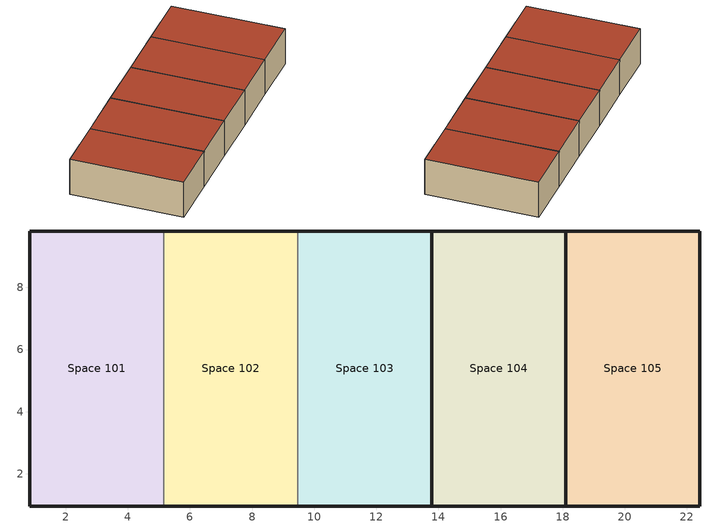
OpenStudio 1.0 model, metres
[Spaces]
Space 101
 floor ground: 5.16,9.82 5.16,0.96 0.85,0.96 0.85,9.82 z0
 wall outside: 5.16,9.82 0.85,9.82 0.85,0.96 5.16,0.96 z0:3.05
 wall to Space 102: 5.16,0.96 5.16,9.82 z0:3.05
 roof outside: 5.16,0.96 5.16,9.82 0.85,9.82 0.85,0.96 z3.05
Space 102
 floor ground: 9.47,9.82 9.47,0.96 5.16,0.96 5.16,9.82 z0
 wall outside: 5.16,0.96 9.47,0.96 / 9.47,9.82 5.16,9.82 z0:3.05
 wall to Space 103: 9.47,0.96 9.47,9.82 z0:3.05
 roof outside: 9.47,0.96 9.47,9.82 5.16,9.82 5.16,0.96 z3.05
Space 103
 floor ground: 13.79,9.82 13.79,0.96 9.47,0.96 9.47,9.82 z0
 wall outside: 9.47,0.96 13.79,0.96 / 13.79,9.82 9.47,9.82 z0:3.05
 wall to Space 105: 13.79,0.96 13.79,9.82 z0:3.05
 roof outside: 13.79,0.96 13.79,9.82 9.47,9.82 9.47,0.96 z3.05
Space 104
 floor ground: 18.1,9.82 18.1,0.96 13.79,0.96 13.79,9.82 z0
 wall outside: 13.79,0.96 18.1,0.96 18.1,9.82 13.79,9.82 13.79,0.96 z0:3.05
 roof outside: 18.1,0.96 18.1,9.82 13.79,9.82 13.79,0.96 z3.05
Space 105
 floor ground: 22.41,9.82 22.41,0.96 18.1,0.96 18.1,9.82 z0
 wall outside: 18.1,0.96 22.41,0.96 22.41,9.82 18.1,9.82 z0:3.05
 roof outside: 22.41,0.96 22.41,9.82 18.1,9.82 18.1,0.96 z3.05
[Building]
Large Hotel: North Axis=-0; Space Type=ASHRAE_189.1-2009_ClimateZone 4-8_LargeHotel_GuestRoom; Default Construction Set=ASHRAE_189.1-2009_ClimateZone 5 (l_htl) alt-res_ConstSet
[Site]
Site 1: Latitude {deg}=39.74; Longitude {deg}=-105.18; Time Zone {hr}=-7; Elevation {m}=1829
[Construction]
000_ExtSlabCarpet_4in_ClimateZone 1-8: MAT-CC05 4 HW CONCRETE, CP02 CARPET PAD
000_Exterior Door: 000_F08 Metal surface, 000_I01 25mm insulation board
000_Exterior Window: 000_Clear 3mm, 000_Air 13mm, 000_Clear 3mm
000_Interior Ceiling: 000_M11 100mm lightweight concrete, 000_F05 Ceiling air space resistance, 000_F16 Acoustic tile
000_Interior Door; 000_Interior Partition: 000_G05 25mm wood
000_Interior Floor: 000_F16 Acoustic tile, 000_F05 Ceiling air space resistance, 000_M11 100mm lightweight concrete
000_Interior Wall: 000_G01a 19mm gypsum board, 000_F04 Wall air space resistance, 000_G01a 19mm gypsum board
000_Interior Window: 000_Clear 3mm
ASHRAE_189.1-2009_ExtRoof_IEAD_ClimateZone 2-5: Roof Membrane, Roof Insulation [21], Metal Decking
ASHRAE_189.1-2009_ExtWall_Mass_ClimateZone_alt-res 5: 1IN Stucco, 8IN Concrete HW, Wall Insulation [42], 1/2IN Gypsum
ASHRAE_189.1-2009_ExtWindow_ClimateZone_alt-res 4-5: Theoretical Glass [216]
[DefaultConstructionSet]
ASHRAE_189.1-2009_ClimateZone 5 (l_htl) alt-res_ConstSet: Default Exterior Surface Constructions=ASHRAE_189.1-2009_ClimateZone 5 (l_htl) alt-res_Exterior_DefSurfCons; Default Interior Surface Constructions=000_Interior_DefSurfCons; Default Ground Contact Surface Constructions=000_Ground_DefSurfCons; Default Exterior SubSurface Constructions=ASHRAE_189.1-2009_ClimateZone 5 (l_htl) alt-res_Exterior_DefSubCons; Default Interior SubSurface Constructions=000_Interior_DefSubCons; Interior Partition Construction=000_Interior Partition
[DefaultSubSurfaceConstructions] Glass Door Construction=000_Exterior Window; Skylight Construction=000_Exterior Window; Tubular Daylight Dome Construction=000_Interior Window; Tubular Daylight Diffuser Construction=000_Interior Window
Name | Fixed Window Construction | Operable Window Construction | Door Construction
000_Interior_DefSubCons | 000_Interior Window | 000_Interior Window | 000_Interior Door
ASHRAE_189.1-2009_ClimateZone 5 (l_htl) alt-res_Exterior_DefSubCons | ASHRAE_189.1-2009_ExtWindow_ClimateZone_alt-res 4-5 | ASHRAE_189.1-2009_ExtWindow_ClimateZone_alt-res 4-5 | 000_Exterior Door
[DefaultSurfaceConstructions]
Name | Floor Construction | Wall Construction | Roof Ceiling Construction
000_Ground_DefSurfCons | 000_ExtSlabCarpet_4in_ClimateZone 1-8 | 000_ExtSlabCarpet_4in_ClimateZone 1-8 | 000_ExtSlabCarpet_4in_ClimateZone 1-8
000_Interior_DefSurfCons | 000_Interior Floor | 000_Interior Wall | 000_Interior Ceiling
ASHRAE_189.1-2009_ClimateZone 5 (l_htl) alt-res_Exterior_DefSurfCons | 000_ExtSlabCarpet_4in_ClimateZone 1-8 | ASHRAE_189.1-2009_ExtWall_Mass_ClimateZone_alt-res 5 | ASHRAE_189.1-2009_ExtRoof_IEAD_ClimateZone 2-5
[Material]
Name | Roughness | Thickness | Conductivity | Density | Specific Heat | Thermal Absorptance | Solar Absorptance | Visible Absorptance
000_F08 Metal surface | Smooth | 0.0008 | 45.28 | 7824 | 500
000_F16 Acoustic tile | MediumSmooth | 0.0191 | 0.06 | 368 | 590
000_G01a 19mm gypsum board | MediumSmooth | 0.019 | 0.16 | 800 | 1090
000_G05 25mm wood | MediumSmooth | 0.0254 | 0.15 | 608 | 1630
000_I01 25mm insulation board | MediumRough | 0.0254 | 0.03 | 43 | 1210
000_M11 100mm lightweight concrete | MediumRough | 0.1016 | 0.53 | 1280 | 840
1/2IN Gypsum | Smooth | 0.0127 | 0.16 | 784.9 | 830 | 0.9 | 0.92 | 0.92
1IN Stucco | Smooth | 0.0253 | 0.6918 | 1858 | 837 | 0.9 | 0.92 | 0.92
8IN Concrete HW | MediumRough | 0.2033 | 1.7296 | 2243 | 837 | 0.9 | 0.65 | 0.65
MAT-CC05 4 HW CONCRETE | Rough | 0.1016 | 1.311 | 2240 | 836.8 | 0.9 | 0.7 | 0.7
Metal Decking | MediumSmooth | 0.0015 | 45.006 | 7680 | 418.4 | 0.9 | 0.7 | 0.3
Roof Insulation [21] | MediumRough | 0.2105 | 0.049 | 265 | 836.8 | 0.9 | 0.7 | 0.7
Roof Membrane | VeryRough | 0.0095 | 0.16 | 1121.29 | 1460 | 0.9 | 0.7 | 0.7
Wall Insulation [42] | MediumRough | 0.0914 | 0.0432 | 91 | 837 | 0.9 | 0.5 | 0.5
[Material:AirGap]
Name | Thermal Resistance
000_F04 Wall air space resistance | 0.15
000_F05 Ceiling air space resistance | 0.18
[Material:NoMass]
CP02 CARPET PAD: Roughness=VeryRough; Thermal Resistance=0.2165; Thermal Absorptance=0.9; Solar Absorptance=0.7; Visible Absorptance=0.8
[WindowMaterial:Gas]
000_Air 13mm: Gas Type=Air; Thickness=0.0127
[WindowMaterial:Glazing] Optical Data Type=SpectralAverage; Thickness=0.003; Infrared Transmittance at Normal Incidence=0
Name | Solar Transmittance at Normal Incidence | Front Side Solar Reflectance at Normal Incidence | Back Side Solar Reflectance at Normal Incidence | Visible Transmittance at Normal Incidence | Front Side Visible Reflectance at Normal Incidence | Back Side Visible Reflectance at Normal Incidence | Front Side Infrared Hemispherical Emissivity | Back Side Infrared Hemispherical Emissivity | Conductivity | Dirt Correction Factor for Solar and Visible Transmittance | Solar Diffusing
000_Clear 3mm | 0.837 | 0.075 | 0.075 | 0.898 | 0.081 | 0.081 | 0.84 | 0.84 | 0.9
Theoretical Glass [216] | 0.3801 | 0.5699 | 0.5699 | 0.5079 | 0.4421 | 0.4421 | 0.9 | 0.9 | 0.0133 | 1 | No
[DefaultScheduleSet]
LargeHotel_GuestRoom_Schedules: Number of People Schedule=LargeHotel_GuestRoom_Occ; People Activity Level Schedule=LargeHotel_Activity; Lighting Schedule=LargeHotel_Bldg_Light; Electric Equipment Schedule=LargeHotel_GuestRoom_Equip; Infiltration Schedule=LargeHotel_Infil_Quarter_On
[DesignSpecification:OutdoorAir]
LargeHotel_GuestRoom_Outdoor_Air: Outdoor Air Method=Sum; Outdoor Air Flow per Person=0; Outdoor Air Flow per Floor Area=0; Outdoor Air Flow Rate=0; Outdoor Air Flow Air Changes per Hour=0
[ElectricEquipment]
ASHRAE_189.1-2009_ClimateZone 4-8_LargeHotel_GuestRoom_ElecInst: Electric Equipment Definition=ASHRAE_189.1-2009_ClimateZone 4-8_LargeHotel_GuestRoom_ElecDef; Space or SpaceType=ASHRAE_189.1-2009_ClimateZone 4-8_LargeHotel_GuestRoom
[ElectricEquipment:Definition]
ASHRAE_189.1-2009_ClimateZone 4-8_LargeHotel_GuestRoom_ElecDef: Design Level Calculation Method=Watts/Area; Design Level=0; Watts per Space Floor Area=7.31946
[Lights]
ASHRAE_189.1-2009_ClimateZone 4-8_LargeHotel_GuestRoom_LightsInst: Lights Definition=ASHRAE_189.1-2009_ClimateZone 4-8_LargeHotel_GuestRoom_LightsDef; Space or SpaceType=ASHRAE_189.1-2009_ClimateZone 4-8_LargeHotel_GuestRoom
[Lights:Definition]
ASHRAE_189.1-2009_ClimateZone 4-8_LargeHotel_GuestRoom_LightsDef: Design Level Calculation Method=Watts/Area; Lighting Level=0; Watts per Space Floor Area=10.6563
[People]
ASHRAE_189.1-2009_ClimateZone 4-8_LargeHotel_GuestRoom_PeopInst: People Definition=LargeHotel_GuestRoom_PeopDef; Space or SpaceType=ASHRAE_189.1-2009_ClimateZone 4-8_LargeHotel_GuestRoom
[People:Definition]
LargeHotel_GuestRoom_PeopDef: Number of People Calculation Method=People/Area; Number of People=0; People per Space Floor Area=0.0384272; Fraction Radiant=0.3
[SpaceInfiltration:DesignFlowRate]
ASHRAE_189.1-2009_ClimateZone 4-8_LargeHotel_GuestRoom_Infil: Space or SpaceType=ASHRAE_189.1-2009_ClimateZone 4-8_LargeHotel_GuestRoom; Design Flow Rate Calculation Method=AirChanges/Hour; Design Flow Rate=0; Air Changes per Hour=0.12
[SpaceType]
ASHRAE_189.1-2009_ClimateZone 4-8_LargeHotel_GuestRoom: Default Schedule Set=LargeHotel_GuestRoom_Schedules; Design Specification Outdoor Air Object=LargeHotel_GuestRoom_Outdoor_Air
[ThermostatSetpoint:DualSetpoint]
Name | Heating Setpoint Temperature Schedule | Cooling Setpoint Temperature Schedule
test using compact schedule | htg compact | clg compact
Thermostat Setpoint Dual Setpoint 1 | LargeHotel Guest HtgSetp | LargeHotel Guest ClgSetp
Thermostat Setpoint Dual Setpoint 2 | LargeHotel Kitchen HtgSetp | LargeHotel Kitchen ClgSetp
[BuildingStory]
Building Story 1: Nominal Z Coordinate {m}=0; Nominal Floor to Floor Height {m}=3.048
[Space] Building Story=Building Story 1
Name | Thermal Zone
Space 101 | Thermal Zone: Space 101
Space 102 | Thermal Zone: Space 102
Space 103 | Thermal Zone: Space 103
Space 104 | Thermal Zone: Space 104
Space 105 | Thermal Zone 1
[ThermalZone]
Name | Use Ideal Air Loads | Thermostat
Thermal Zone: Space 104; Thermal Zone: Space 101 | Yes
Thermal Zone: Space 102 | No | Thermostat Setpoint Dual Setpoint 1
Thermal Zone: Space 103 | Yes | Thermostat Setpoint Dual Setpoint 2
Thermal Zone 1 | Yes | test using compact schedule
[Sizing:Zone] Zone Cooling Design Supply Air Temperature {C}=14; Zone Heating Design Supply Air Temperature {C}=40; Zone Cooling Design Supply Air Humidity Ratio {kg-H2O/kg-air}=0.0085; Zone Heating Design Supply Air Humidity Ratio {kg-H2O/kg-air}=0.008; Heating Design Air Flow Method=DesignDay
Thermal Zone: Space 104; Thermal Zone: Space 102; Thermal Zone: Space 101; Thermal Zone: Space 103; Thermal Zone 1
[Schedule:Ruleset]
Name | Default Day Schedule | Summer Design Day Schedule | Winter Design Day Schedule
LargeHotel_GuestRoom_Occ | LargeHotel_GuestRoom_Occ Default Schedule | LargeHotel_GuestRoom_Occ Summer Design Day | LargeHotel_GuestRoom_Occ Winter Design Day
LargeHotel_Infil_Quarter_On | LargeHotel_Infil_Quarter_On Default Schedule | LargeHotel_Infil_Quarter_On Summer Design Day | LargeHotel_Infil_Quarter_On Winter Design Day
LargeHotel_Activity | LargeHotel_Activity Default Schedule | LargeHotel_Activity Summer Design Day | LargeHotel_Activity Winter Design Day
LargeHotel_Bldg_Light | LargeHotel_Bldg_Light Default Schedule | LargeHotel_Bldg_Light Summer Design Day | LargeHotel_Bldg_Light Winter Design Day
LargeHotel_GuestRoom_Equip | LargeHotel_GuestRoom_Equip Default Schedule | LargeHotel_GuestRoom_Equip Summer Design Day | LargeHotel_GuestRoom_Equip Winter Design Day
LargeHotel Guest ClgSetp | LargeHotel Guest ClgSetp Default Schedule | LargeHotel Guest ClgSetp Summer Design Day | LargeHotel Guest ClgSetp Winter Design Day
LargeHotel Guest HtgSetp | LargeHotel Guest HtgSetp Default Schedule | LargeHotel Guest HtgSetp Summer Design Day | LargeHotel Guest HtgSetp Winter Design Day
LargeHotel Kitchen ClgSetp | LargeHotel Kitchen ClgSetp Default Schedule | LargeHotel Kitchen ClgSetp Summer Design Day | LargeHotel Kitchen ClgSetp Winter Design Day
LargeHotel Kitchen HtgSetp | LargeHotel Kitchen HtgSetp Default Schedule | LargeHotel Kitchen HtgSetp Summer Design Day | LargeHotel Kitchen HtgSetp Winter Design Day
[Schedule:Day]
LargeHotel_GuestRoom_Occ Default Schedule; LargeHotel_GuestRoom_Occ Winter Design Day; LargeHotel_Infil_Quarter_On Default Schedule; LargeHotel_Activity Default Schedule; LargeHotel_Bldg_Light Default Schedule; LargeHotel_Bldg_Light Winter Design Day; LargeHotel_GuestRoom_Equip Default Schedule; LargeHotel_GuestRoom_Equip Winter Design Day: 24, 0, 0
LargeHotel_GuestRoom_Occ Rule 2 Day Schedule: 6, 0, 0.65, 7, 0, 0.5, 9, 0, 0.28, 15, 0, 0.13, 16, 0, 0.2, 19, 0, 0.35, 21, 0, 0.5, 22, 0, 0.58, 24, 0, 0.65
LargeHotel_GuestRoom_Occ Rule 1 Day Schedule: 6, 0, 0.65, 7, 0, 0.5, 9, 0, 0.34, 17, 0, 0.2, 18, 0, 0.34, 19, 0, 0.35, 21, 0, 0.65, 24, 0, 0.5
LargeHotel_GuestRoom_Occ Summer Design Day; LargeHotel_Bldg_Light Summer Design Day; LargeHotel_GuestRoom_Equip Summer Design Day: 24, 0, 1
LargeHotel_Infil_Quarter_On Rule 1 Day Schedule; LargeHotel_Infil_Quarter_On Winter Design Day; LargeHotel_Infil_Quarter_On Summer Design Day: 24, 0, 0.25
LargeHotel_Activity Rule 1 Day Schedule; LargeHotel_Activity Winter Design Day; LargeHotel_Activity Summer Design Day: 24, 0, 120
LargeHotel_Bldg_Light Rule 3 Day Schedule: 1, 0, 0.2, 2, 0, 0.15, 5, 0, 0.1, 6, 0, 0.2, 7, 0, 0.4, 8, 0, 0.5, 10, 0, 0.4, 18, 0, 0.25, 19, 0, 0.6, 20, 0, 0.8, 21, 0, 0.9, 22, 0, 0.8, 23, 0, 0.6, 24, 0, 0.3
LargeHotel_Bldg_Light Rule 2 Day Schedule: 2, 0, 0.2, 6, 0, 0.1, 8, 0, 0.3, 10, 0, 0.4, 11, 0, 0.3, 18, 0, 0.25, 19, 0, 0.6, 22, 0, 0.7, 23, 0, 0.6, 24, 0, 0.3
LargeHotel_Bldg_Light Rule 1 Day Schedule: 2, 0, 0.3, 6, 0, 0.2, 7, 0, 0.3, 9, 0, 0.4, 13, 0, 0.3, 18, 0, 0.2, 19, 0, 0.5, 20, 0, 0.7, 21, 0, 0.8, 22, 0, 0.6, 23, 0, 0.5, 24, 0, 0.3
LargeHotel_GuestRoom_Equip Rule 2 Day Schedule: 6, 0, 0.2, 7, 0, 0.62, 8, 0, 0.9, 10, 0, 0.43, 17, 0, 0.26, 19, 0, 0.51, 20, 0, 0.49, 21, 0, 0.66, 22, 0, 0.7, 23, 0, 0.35, 24, 0, 0.2
LargeHotel_GuestRoom_Equip Rule 1 Day Schedule: 6, 0, 0.2, 7, 0, 0.3, 8, 0, 0.62, 9, 0, 0.9, 10, 0, 0.62, 17, 0, 0.29, 18, 0, 0.43, 19, 0, 0.51, 20, 0, 0.49, 21, 0, 0.66, 22, 0, 0.7, 23, 0, 0.35, 24, 0, 0.2
LargeHotel Guest ClgSetp Default Schedule; LargeHotel Guest ClgSetp Summer Design Day; LargeHotel Guest ClgSetp Winter Design Day: 24, 0, 24
LargeHotel Guest HtgSetp Default Schedule; LargeHotel Guest HtgSetp Summer Design Day; LargeHotel Guest HtgSetp Winter Design Day: 24, 0, 21
LargeHotel Kitchen ClgSetp Default Schedule; LargeHotel Kitchen ClgSetp Summer Design Day; LargeHotel Kitchen ClgSetp Winter Design Day: 7, 0, 30, 24, 0, 26
LargeHotel Kitchen HtgSetp Default Schedule; LargeHotel Kitchen HtgSetp Summer Design Day; LargeHotel Kitchen HtgSetp Winter Design Day: 7, 0, 16, 24, 0, 19
[Schedule:Rule] Date Specification Type=DateRange; Start Month=1; Start Day=1; End Month=12; End Day=31
Name | Schedule Ruleset | Rule Order | Day Schedule | Apply Sunday | Apply Monday | Apply Tuesday | Apply Wednesday | Apply Thursday | Apply Friday | Apply Saturday
LargeHotel_GuestRoom_Occ Rule 2 | LargeHotel_GuestRoom_Occ | 1 | LargeHotel_GuestRoom_Occ Rule 2 Day Schedule | No | Yes | Yes | Yes | Yes | Yes | No
LargeHotel_GuestRoom_Occ Rule 1 | LargeHotel_GuestRoom_Occ | 0 | LargeHotel_GuestRoom_Occ Rule 1 Day Schedule | Yes | No | No | No | No | No | Yes
LargeHotel_Infil_Quarter_On Rule 1 | LargeHotel_Infil_Quarter_On | 0 | LargeHotel_Infil_Quarter_On Rule 1 Day Schedule | Yes | Yes | Yes | Yes | Yes | Yes | Yes
LargeHotel_Activity Rule 1 | LargeHotel_Activity | 0 | LargeHotel_Activity Rule 1 Day Schedule | Yes | Yes | Yes | Yes | Yes | Yes | Yes
LargeHotel_Bldg_Light Rule 3 | LargeHotel_Bldg_Light | 2 | LargeHotel_Bldg_Light Rule 3 Day Schedule | No | Yes | Yes | Yes | Yes | Yes | No
LargeHotel_Bldg_Light Rule 2 | LargeHotel_Bldg_Light | 1 | LargeHotel_Bldg_Light Rule 2 Day Schedule | No | No | No | No | No | No | Yes
LargeHotel_Bldg_Light Rule 1 | LargeHotel_Bldg_Light | 0 | LargeHotel_Bldg_Light Rule 1 Day Schedule | Yes | No | No | No | No | No | No
LargeHotel_GuestRoom_Equip Rule 2 | LargeHotel_GuestRoom_Equip | 1 | LargeHotel_GuestRoom_Equip Rule 2 Day Schedule | No | Yes | Yes | Yes | Yes | Yes | No
LargeHotel_GuestRoom_Equip Rule 1 | LargeHotel_GuestRoom_Equip | 0 | LargeHotel_GuestRoom_Equip Rule 1 Day Schedule | Yes | No | No | No | No | No | Yes
[Schedule:Compact]
clg compact; htg compact: 
